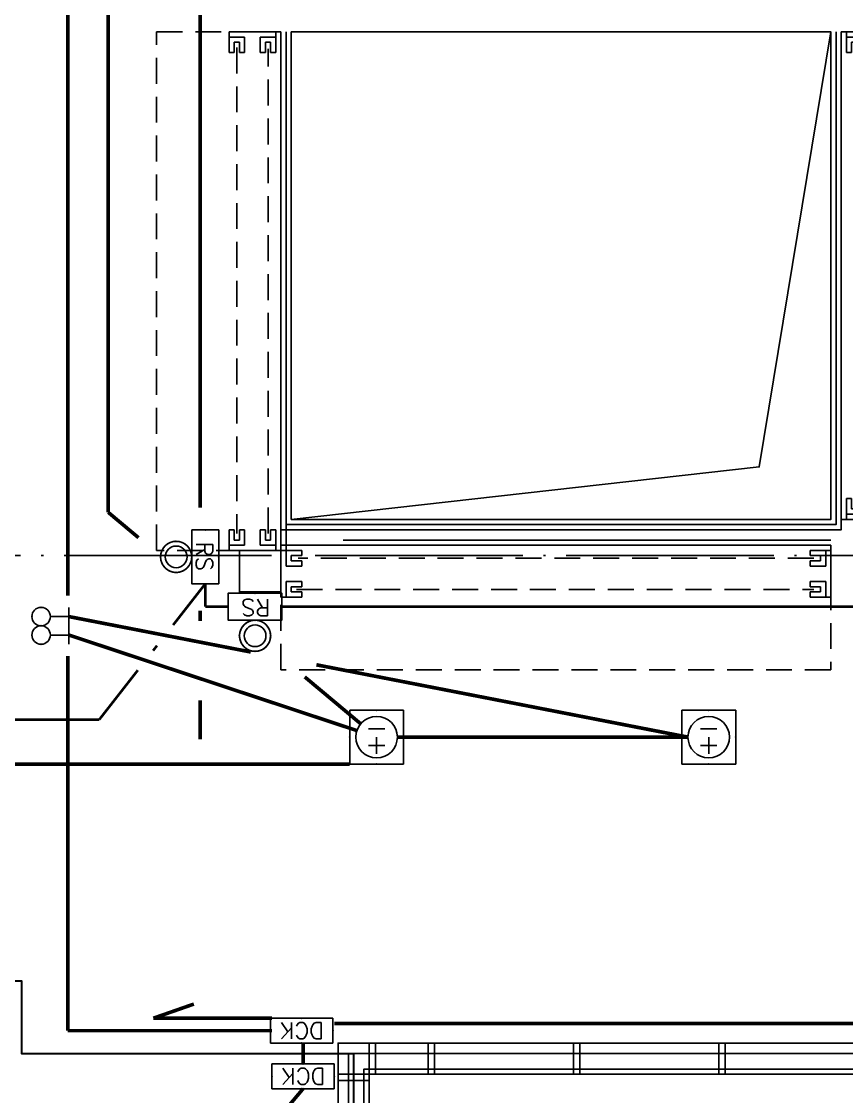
# Model space of a CAD drawing. Extents: x -292644 to 263613, y -713695 to 491457.
# Drawn here: x 128807 to 136757, y 130385 to 140750 of the extents above; entities that cross this region are included whole.
import ezdxf
from ezdxf.enums import TextEntityAlignment as Align
from ezdxf.xclip import XClip

# ---------------------------------------------------------------- set-up
doc = ezdxf.new("R2010")
doc.units = 0
doc.header["$LTSCALE"] = 1000
doc.header["$MEASUREMENT"] = 0
for name, pattern in [('104-10 轴网$0$DOTE', [2.4200000000000004, 2, -0.2, 0.02, -0.2]), ('X-104 8#10#平面_t3$0$109-34 轴网$0$L1$0$$AUDIT_BAD_LTYPE1', [0]), ('X-104 8#10#平面_t3$0$CACHE', [0.375, 0.25, -0.125])]:
    doc.linetypes.add(name, pattern=pattern)
doc.layers.get('0').update_dxf_attribs({"linetype": 'CONTINUOUS'})
for name, color, linetype in [('104-10 轴网$0$A_AXIS-轴线', 36, '104-10 轴网$0$DOTE'), ('8#楼幕墙$0$A-C_玻璃幕墙', 140, 'CONTINUOUS'), ('8#楼幕墙$0$A-TECH_结构', 21, 'CONTINUOUS'), ('EQUIP-动力', 3, 'CONTINUOUS'), ('EQUIP-消防', 3, 'CONTINUOUS'), ('EQUIP-照明', 3, 'CONTINUOUS'), ('WIRE-动力', 2, 'CONTINUOUS'), ('WIRE-照明', 1, 'CONTINUOUS'), ('X-104 8#10#平面_t3$0$A-E_栏杆', 232, 'CONTINUOUS'), ('X-104 8#10#平面_t3$0$A-FC', 242, 'X-104 8#10#平面_t3$0$CACHE'), ('X-104 8#10#平面_t3$0$A-TECH_结构', 21, 'CONTINUOUS')]:
    doc.layers.add(name, color=color, linetype=linetype)
doc.layers.add('X-104 8#10#平面_t3$0$000套内', color=226, linetype='CONTINUOUS', lineweight=30, plot=False)
doc.styles.add('_TEL_DIM', font='SIMPLEX', dxfattribs={"width": 0.8, "height": 3.5, "bigfont": 'HZTXT'})
doc.styles.get("Standard").update_dxf_attribs({"font": 'gbenor.shx', "bigfont": 'gbcbig.shx'})

# ---------------------------------------------------------------- blocks, each defined once
blk = doc.blocks.new('104-10 轴网')
at = {"layer": '104-10 轴网$0$A_AXIS-轴线', "linetype": '104-10 轴网$0$DOTE'}
blk.add_line((168929.5977508623, 16799.99999999987), (113929.5977508621, 16799.99999999982), dxfattribs=at)
blk = doc.blocks.new('X-104 8#10#平面_t3$0$dfsdgf')
at = {"layer": 'X-104 8#10#平面_t3$0$A-E_栏杆'}
for points in [[(249.9999999999673, -5049.999978165768), (249.9999999969223, -250.0000139501353), (5649.99999998985, -250.0000279002707), (5649.999999992895, -5049.999992115903)], [(299.9999999999673, -5049.999978165768), (299.9999999969514, -300.0000139501353), (5599.99999998985, -300.0000279002707), (5599.999999992895, -5049.999992115903)]]:
    blk.add_lwpolyline(points, dxfattribs=at)
blk = doc.blocks.new('X-104 8#10#平面_t3$0$fdhggh')
at = {"layer": 'X-104 8#10#平面_t3$0$A-TECH_结构', "linetype": 'X-104 8#10#平面_t3$0$109-34 轴网$0$L1$0$$AUDIT_BAD_LTYPE1'}
for points in [[(42499.99999999965, 147300.0000154357), (42499.99999999965, 157100), (24699.99999999965, 157100), (24699.99999999965, 155700), (13499.99999999965, 155700), (13499.99999999965, 148700), (7899.999999999651, 148700), (7899.999999999651, 147300), (-3300.000000000349, 147300), (-3300.000000000349, 136100), (-4700.000000000349, 136100), (-4700.000000000349, 115500), (8899.99999999965, 115500), (8899.99999999965, 118300), (20099.99999999965, 118300), (20099.99999999965, 130900), (27099.99999999936, 130900), (27099.99999999546, 135100.0000139568), (33099.99999999534, 135100.0000139568), (33099.99999999924, 132299.9999999999), (45299.99999999965, 132300), (45299.99999999965, 147300.0000014938)], [(19650.00000000832, 140649.9999921159), (24850.00000000268, 140649.9999921159), (24850.00000000268, 135950.0000139501), (19650.00000000832, 135950.0000139501)]]:
    blk.add_lwpolyline(points, close=True, dxfattribs=at)
blk = doc.blocks.new('8#楼幕墙$0$ii')
blk.add_lwpolyline([(-1339.999257087533, -5.379672802519053e-05), (0.0007429124671034515, -5.379672802519053e-05), (0.0007429124671034515, -150.000053796728), (-1339.999257087533, -150.000053796728)], close=True)
blk = doc.blocks.new('8#楼幕墙$0$A$C13E80662')
for points in [[(150.0005130732898, 150.2641038001748), (150.0005130732898, 200.2641038001238), (0.0005130732897669077, 200.2641038001238), (0.0005130732897669077, 0.2641038001238485), (150.0005130732898, 0.2641038001238485)], [(150.0005130732898, 0.2641038001747802), (200.0005130733043, 0.2641038001747802), (200.0005130733043, 150.2641038001748), (150.0005130732898, 150.2641038001748)]]:
    blk.add_lwpolyline(points)
blk = doc.blocks.new('8#楼幕墙')
at = {"layer": '8#楼幕墙$0$A-C_玻璃幕墙'}
for points in [[(-3600.000000000349, 136400.0000000002), (-3600.000000000349, 147600.0000000002), (7599.999999999651, 147600.0000000002), (7599.999999999651, 149000.0000000002), (13199.99999999965, 149000.0000000002), (13199.99999999965, 156000.0000000002), (24399.99999999965, 156000.0000000002), (24399.99999999965, 157400.0000000002), (42799.99999999965, 157400.0000000002), (42799.99999999965, 147600.0000000002), (45599.99999999965, 147600.0000000002), (45599.99999999965, 132000.0000000002), (32799.99999999965, 132000.0000000002), (32799.99999999965, 134800.0000000002), (27399.99999999965, 134800.0000000002), (27399.99999999965, 130600.0000000002), (20399.99999999965, 130600.0000000002), (20399.99999999965, 118000), (9199.99999999965, 118000), (9199.99999999965, 115200), (-5000.000000000349, 115200), (-5000.000000000349, 136400.0000000002)], [(-3550.000000000349, 136350.0000000002), (-3550.000000000349, 147550.0000000002), (7649.999999999651, 147550.0000000002), (7649.999999999651, 148950.0000000002), (13249.99999999965, 148950.0000000002), (13249.99999999965, 155950.0000000002), (24449.99999999965, 155950.0000000002), (24449.99999999965, 157350.0000000002), (42749.99999999965, 157350.0000000002), (42749.99999999965, 147550.0000000002), (45549.99999999965, 147550.0000000002), (45549.99999999965, 132050.0000000002), (32849.99999999965, 132050.0000000002), (32849.99999999965, 134850.0000000002), (27349.99999999965, 134850.0000000002), (27349.99999999965, 130650.0000000002), (20349.99999999965, 130650.0000000002), (20349.99999999965, 118050), (9149.99999999965, 118050), (9149.99999999965, 115250), (-4950.000000000349, 115250), (-4950.000000000349, 136350.0000000002)], [(-3400.000000000349, 136200.0000000002), (-3400.000000000349, 147400.0000000002), (7799.999999999651, 147400.0000000002), (7799.999999999651, 148800.0000000002), (13399.99999999965, 148800.0000000002), (13399.99999999965, 155800.0000000002), (24599.99999999965, 155800.0000000002), (24599.99999999965, 157200.0000000002), (42599.99999999965, 157200.0000000002), (42599.99999999965, 147400.0000000002), (45399.99999999965, 147400.0000000002), (45399.99999999965, 132200.0000000002), (32999.99999999965, 132200.0000000002), (32999.99999999965, 135000.0000000002), (27199.99999999965, 135000.0000000002), (27199.99999999965, 130800.0000000002), (20199.99999999965, 130800.0000000002), (20199.99999999965, 118200), (8999.99999999965, 118200), (8999.99999999965, 115400), (-4800.000000000349, 115400), (-4800.000000000349, 136200.0000000002)], [(20459.99999999968, 130600.0000000001), (20399.99999999965, 130600.0000000002), (20399.99999999968, 130900.0000000002), (20459.99999999968, 130900.0000000002)], [(20969.99999999546, 130900.0000139605), (21029.99999999546, 130900.0000139605), (21029.99999999546, 130600.0000139595), (20969.99999999546, 130600.0000139595)], [(22369.99999999546, 130900.0000139605), (22429.99999999546, 130900.0000139605), (22429.99999999546, 130600.0000139595), (22369.99999999546, 130600.0000139595)], [(23769.99999999546, 130900.0000139607), (23829.99999999546, 130900.0000139607), (23829.99999999546, 130600.0000139598), (23769.99999999546, 130600.0000139598)], [(20399.99999999965, 130600.0000000002), (20399.99999999962, 130540.0000000001), (20099.99999999962, 130540.0000000002), (20099.99999999962, 130600.0000000002)]]:
    blk.add_lwpolyline(points, close=True, dxfattribs=at)
at = {"layer": '8#楼幕墙$0$A-TECH_结构'}
blk.add_lwpolyline([(-3300.000000000349, 136100.0000000002), (-3300.000000000349, 147300.0000000002), (7899.999999999651, 147300.0000000002), (7899.999999999651, 148700.0000000002), (13499.99999999965, 148700.0000000002), (13499.99999999965, 155700.0000000002), (24699.99999999965, 155700.0000000002), (24699.99999999965, 157100.0000000002), (42499.99999999965, 157100.0000000002), (42499.99999999965, 147300.0000000002), (45299.99999999965, 147300.0000000002), (45299.99999999965, 132300.0000000002), (33099.99999999965, 132300.0000000002), (33099.99999999965, 135100.0000000002), (27099.99999999965, 135100.0000000002), (27099.99999999965, 130900.0000000002), (20099.99999999965, 130900.0000000002), (20099.99999999965, 118300), (8899.99999999965, 118300), (8899.99999999965, 115500), (-4700.000000000349, 115500), (-4700.000000000349, 136100.0000000002)], close=True, dxfattribs=at)
at = {"layer": '8#楼幕墙$0$A-C_玻璃幕墙', "xscale": -1, "rotation": 180}
blk.add_blockref('8#楼幕墙$0$A$C13E80662', (20199.99948692636, 130800.2641038003), dxfattribs=at)
at = {"layer": '8#楼幕墙$0$A-C_玻璃幕墙', "rotation": 180}
blk.add_blockref('8#楼幕墙$0$ii', (23830.00074290915, 130649.9999601601), dxfattribs=at)
blk = doc.blocks.new('*U3173')
at = {"layer": 'X-104 8#10#平面_t3$0$A-E_栏杆'}
for points in [[(-5299.999999989996, 50), (0, 50)], [(-5299.999999989996, 0), (-599.9999999950014, 0)]]:
    blk.add_lwpolyline(points, dxfattribs=at)
at = {"layer": 'X-104 8#10#平面_t3$0$A-FC'}
for p, q in [((-150.1205822191259, 475.0000000123109), (-5135.222420518556, 474.9995015044406)), ((-5135.222420518556, 173.9195319662686), (-164.7775794651534, 173.9200283635582))]:
    blk.add_line(p, q, dxfattribs=at)
blk.add_lwpolyline([(0, 50), (-5299.999999990636, 50), (-5299.999999990636, 1250.000000000786), (0, 1250.000000000786)], close=True, dxfattribs=at)
at = {"layer": 'X-104 8#10#平面_t3$0$A-FC', "ltscale": 1000}
for points in [[(-5249.999999982399, 100.0000000116124), (-5249.999999984029, 250.0000000111468), (-5099.999999984262, 250.0000000130094), (-5099.999999983331, 200.0000000130094), (-5199.999999983331, 200.0000000111468), (-5199.999999982865, 150.0000000120781), (-5099.999999983098, 150.0000000130094), (-5099.999999982399, 100.0000000130094), (-5299.999999983796, 100.0000000041618), (-5299.999999987464, 550.0000000041618), (-5099.999999985193, 550.0000000130094), (-5099.999999984728, 500.0000000130094), (-5199.999999984728, 500.0000000120781), (-5199.999999983796, 450.0000000116124), (-5099.999999984029, 450.0000000125438), (-5099.999999984029, 400.0000000130094), (-5249.999999983796, 400.0000000111468), (-5249.999999985193, 550.0000000116124)], [(-50.00000000130967, 100.0000000071886), (-49.99999999967986, 250.000000006723), (-199.999999999447, 250.0000000085856), (-200.0000000003783, 200.0000000085856), (-100.0000000003783, 200.000000006723), (-100.000000000844, 150.0000000076543), (-200.0000000006112, 150.0000000085856), (-200.0000000013097, 100.0000000085856), (8.731149137020111e-11, 99.99999999973807), (3.754394128918648e-09, 549.9999999997381), (-199.9999999985157, 550.0000000085856), (-199.9999999989814, 500.0000000085856), (-99.99999999898137, 500.0000000076543), (-99.99999999991269, 450.0000000071886), (-199.9999999996799, 450.00000000812), (-199.9999999996799, 400.0000000085856), (-49.99999999991269, 400.000000006723), (-49.9999999985157, 550.0000000071886)]]:
    blk.add_lwpolyline(points, dxfattribs=at)
blk = doc.blocks.new('*U3174')
at = {"layer": 'X-104 8#10#平面_t3$0$A-E_栏杆'}
for points in [[(-4999.999979327851, 50), (0, 50)], [(-4999.999979327851, 0), (-299.999979332857, 0)]]:
    blk.add_lwpolyline(points, dxfattribs=at)
at = {"layer": 'X-104 8#10#平面_t3$0$A-FC'}
for p, q in [((-150.1205822191259, 475.0000000123109), (-4835.222399856411, 474.9995015044406)), ((-4835.222399856411, 173.9195319662686), (-164.7775794651534, 173.9200283635582))]:
    blk.add_line(p, q, dxfattribs=at)
blk.add_lwpolyline([(0, 50), (-4999.999979328491, 50), (-4999.999979328491, 1250.000000000786), (0, 1250.000000000786)], close=True, dxfattribs=at)
at = {"layer": 'X-104 8#10#平面_t3$0$A-FC', "ltscale": 1000}
for points in [[(-4949.999979320255, 100.0000000116124), (-4949.999979321885, 250.0000000111468), (-4799.999979322118, 250.0000000130094), (-4799.999979321186, 200.0000000130094), (-4899.999979321186, 200.0000000111468), (-4899.999979320721, 150.0000000120781), (-4799.999979320954, 150.0000000130094), (-4799.999979320255, 100.0000000130094), (-4999.999979321652, 100.0000000041618), (-4999.999979325319, 550.0000000041618), (-4799.999979323049, 550.0000000130094), (-4799.999979322583, 500.0000000130094), (-4899.999979322583, 500.0000000120781), (-4899.999979321652, 450.0000000116124), (-4799.999979321885, 450.0000000125438), (-4799.999979321885, 400.0000000130094), (-4949.999979321652, 400.0000000111468), (-4949.999979323049, 550.0000000116124)], [(-50.00000000130967, 100.0000000071886), (-49.99999999967986, 250.000000006723), (-199.999999999447, 250.0000000085856), (-200.0000000003783, 200.0000000085856), (-100.0000000003783, 200.000000006723), (-100.000000000844, 150.0000000076543), (-200.0000000006112, 150.0000000085856), (-200.0000000013097, 100.0000000085856), (8.731149137020111e-11, 99.99999999973807), (3.754394128918648e-09, 549.9999999997381), (-199.9999999985157, 550.0000000085856), (-199.9999999989814, 500.0000000085856), (-99.99999999898137, 500.0000000076543), (-99.99999999991269, 450.0000000071886), (-199.9999999996799, 450.00000000812), (-199.9999999996799, 400.0000000085856), (-49.99999999991269, 400.000000006723), (-49.9999999985157, 550.0000000071886)]]:
    blk.add_lwpolyline(points, dxfattribs=at)
blk = doc.blocks.new('*U3175')
at = {"layer": 'X-104 8#10#平面_t3$0$A-E_栏杆'}
for points in [[(-4699.998361631831, 50), (0, 50)], [(-4699.998361631831, 0), (0.001638363162783207, 0)]]:
    blk.add_lwpolyline(points, dxfattribs=at)
at = {"layer": 'X-104 8#10#平面_t3$0$A-FC'}
for p, q in [((-150.1205822191259, 475.0000000123109), (-4535.220782160392, 474.9995015044406)), ((-4535.220782160392, 173.9195319662686), (-164.7775794651534, 173.9200283635582))]:
    blk.add_line(p, q, dxfattribs=at)
blk.add_lwpolyline([(0, 50), (-4699.998361632472, 50), (-4699.998361632472, 1250.000000000786), (0, 1250.000000000786)], close=True, dxfattribs=at)
at = {"layer": 'X-104 8#10#平面_t3$0$A-FC', "ltscale": 1000}
for points in [[(-4649.998361624235, 100.0000000116124), (-4649.998361625865, 250.0000000111468), (-4499.998361626098, 250.0000000130094), (-4499.998361625167, 200.0000000130094), (-4599.998361625167, 200.0000000111468), (-4599.998361624701, 150.0000000120781), (-4499.998361624934, 150.0000000130094), (-4499.998361624235, 100.0000000130094), (-4699.998361625632, 100.0000000041618), (-4699.998361629299, 550.0000000041618), (-4499.998361627029, 550.0000000130094), (-4499.998361626564, 500.0000000130094), (-4599.998361626564, 500.0000000120781), (-4599.998361625632, 450.0000000116124), (-4499.998361625865, 450.0000000125438), (-4499.998361625865, 400.0000000130094), (-4649.998361625632, 400.0000000111468), (-4649.998361627029, 550.0000000116124)], [(-50.00000000130967, 100.0000000071886), (-49.99999999967986, 250.000000006723), (-199.999999999447, 250.0000000085856), (-200.0000000003783, 200.0000000085856), (-100.0000000003783, 200.000000006723), (-100.000000000844, 150.0000000076543), (-200.0000000006112, 150.0000000085856), (-200.0000000013097, 100.0000000085856), (8.731149137020111e-11, 99.99999999973807), (3.754394128918648e-09, 549.9999999997381), (-199.9999999985157, 550.0000000085856), (-199.9999999989814, 500.0000000085856), (-99.99999999898137, 500.0000000076543), (-99.99999999991269, 450.0000000071886), (-199.9999999996799, 450.00000000812), (-199.9999999996799, 400.0000000085856), (-49.99999999991269, 400.000000006723), (-49.9999999985157, 550.0000000071886)]]:
    blk.add_lwpolyline(points, dxfattribs=at)
blk = doc.blocks.new('X-104 8#10#平面_t3$0$dsrr')
at = {"layer": 'X-104 8#10#平面_t3$0$A-TECH_结构', "color": 2, "linetype": 'X-104 8#10#平面_t3$0$109-34 轴网$0$L1$0$$AUDIT_BAD_LTYPE1'}
blk.add_lwpolyline([(-6049.999999991735, 50.00002764243982), (-5649.999999991735, 50.00002764243982), (-5649.999999991735, -349.9999863076664), (-6049.999999991735, -349.9999863076664)], close=True, dxfattribs=at)
at = {"linetype": 'X-104 8#10#平面_t3$0$109-34 轴网$0$L1$0$$AUDIT_BAD_LTYPE1'}
for name, p, rotation in [('*U3174', (-5599.999999993452, 5050.00000697092), 90), ('*U3173', (-5649.999999990396, 150.0000276421779), 179.9999999999999)]:
    blk.add_blockref(name, p, dxfattribs=dict(at, rotation=rotation))
at = {"linetype": 'X-104 8#10#平面_t3$0$109-34 轴网$0$L1$0$$AUDIT_BAD_LTYPE1', "xscale": -1, "rotation": 270}
blk.add_blockref('*U3175', (-299.9999999975262, 5049.998361632315), dxfattribs=at)
blk = doc.blocks.new('X-104 8#10#平面_t3')
at = {"layer": 'X-104 8#10#平面_t3$0$000套内'}
blk.add_lwpolyline([(120156.950721829, 147450.0000139563), (120156.950721829, 143650.0000139498), (120056.9507218258, 143649.9999921205), (120056.9507218258, 140849.9999921204), (121706.9507452608, 140849.9999921204), (121706.9507452608, 131499.9999925058), (128806.9507452464, 131499.9999925058), (128806.9507452464, 130800.0000139284), (132006.9507218283, 130800.0000139284), (132006.9507218283, 118150.0000139564), (120806.9507218261, 118150.0000139564), (120806.9507218261, 115350.0000138714), (106906.9507218289, 115350.0000138714), (106906.9507218289, 130900.0000139564), (106906.9507218282, 136250.0000139564), (108306.950721857, 136250.0000139565), (108306.950721857, 147450.0000139563)], close=True, dxfattribs=at)
at = {"layer": 'X-104 8#10#平面_t3$0$A-TECH_结构'}
blk.add_lwpolyline([(131406.950721841, 135950.0000139498), (135916.5748862065, 136455.7066539369), (136606.9507218323, 140649.9999921156)], dxfattribs=at)
at = {"linetype": 'X-104 8#10#平面_t3$0$109-34 轴网$0$L1$0$$AUDIT_BAD_LTYPE1'}
ref = blk.add_blockref('8#楼幕墙', (111756.9507218327, -1.455191522836685e-10), dxfattribs=at)
XClip(ref).set_block_clipping_path([(-18549.999999999476, -12899.999999999882), (65550.0000000003, 284100.0000000003)])
for name, p in [('X-104 8#10#平面_t3$0$fdhggh', (111756.9507218327, -2.91038304567337e-10)), ('X-104 8#10#平面_t3$0$dsrr', (136956.9507218329, 135599.9999999999))]:
    blk.add_blockref(name, p, dxfattribs=at)
ref = blk.add_blockref('104-10 轴网', (-8672.647029029395, 118800.0000000001), dxfattribs=at)
XClip(ref).set_block_clipping_path([(104379.59775086239, -11899.999999999955), (178479.5977508624, 45500.000000000044)])
at = {"linetype": 'X-104 8#10#平面_t3$0$109-34 轴网$0$L1$0$$AUDIT_BAD_LTYPE1', "rotation": 180}
blk.add_blockref('X-104 8#10#平面_t3$0$dfsdgf', (136956.9507218324, 135599.9999999997), dxfattribs=at)
blk = doc.blocks.new('$equip$00002672')
for p, q in [((0.2222222222226264, 0.8888888888905058), (-0.2222222222226264, 0.8888888888905058)), ((0, 0.4444444444452529), (0, 0.8888888888905058))]:
    blk.add_line(p, q)
blk.add_circle((0, 0.2222222222226264), 0.2222222222222)
for p in [(0, 0.8888888888905058), (-0.2222222222226264, 0.2222222222226264), (0, 0), (0.2222222222226264, 0.2222222222226264)]:
    blk.add_point(p)
at = {"color": 7, "style": '_TEL_DIM', "flags": 1}
for tag in ['REMARK', 'A']:
    blk.add_attdef(tag, text='', height=2e-05, dxfattribs=at).set_placement((0, 0), align=Align.MIDDLE_CENTER)
blk = doc.blocks.new('$equip$00001344')
for p, q in [((0.6500000000014552, 0.6500000000014552), (-0.6500000000014552, 0.6500000000014552)), ((-0.6500000000014552, 0.6500000000014552), (-0.6500000000014552, -0.6500000000014552)), ((0.6500000000014552, -0.6500000000014552), (0.6500000000014552, 0.6500000000014552)), ((0, 0), (0, 0.4000000000014552)), ((-0.2000000000007276, 0.2000000000007276), (0.2000000000007276, 0.2000000000007276)), ((-0.2000000000007276, -0.2000000000007276), (0.2000000000007276, -0.2000000000007276)), ((-0.6500000000014552, -0.6500000000014552), (0.6500000000014552, -0.6500000000014552))]:
    blk.add_line(p, q)
blk.add_circle((0, 0), 0.5)
for p in [(0, 0.6500000000014552), (-0.6500000000014552, 0), (0.6500000000014552, 0), (0, -0.6500000000014552)]:
    blk.add_point(p)
at = {"flags": 9}
blk.add_attdef('A', (0, 0), '', height=2e-05, dxfattribs=at)
blk = doc.blocks.new('$equip$00002460')
for p, q in [((0.6499999999941792, 0.6500000000014552), (-0.6499999999941792, 0.6500000000014552)), ((-0.6499999999941792, 0.6500000000014552), (-0.6499999999941792, 0)), ((0.6499999999941792, 0), (0.6499999999941792, 0.6500000000014552)), ((-0.6499999999941792, 0), (0.6499999999941792, 0))]:
    blk.add_line(p, q)
at = {"const_width": 0.02}
blk.add_lwpolyline([(-0.6499999999941792, 0.6500000000014552), (-0.6499999999941792, 0), (0.6499999999941792, 0), (0.6499999999941792, 0.6500000000014552), (-0.6499999999941792, 0.6500000000014552), (-0.6499999999941792, 0)], dxfattribs=at)
for p in [(0, 0.6500000000014552), (-0.6499999999941792, 0.3250000000007276), (0.6499999999941792, 0.3250000000007276), (-7.619033567607403e-06, -9.999999747378752e-06)]:
    blk.add_point(p)
at = {"color": 7, "style": '_TEL_DIM'}
blk.add_attdef('$TEXT$', text='', height=0.4, dxfattribs=at).set_placement((-0.01410412468248978, 0.3431095447122061), align=Align.MIDDLE_CENTER)
at = {"color": 7, "style": '_TEL_DIM', "flags": 1}
blk.add_attdef('A', text='', height=2e-05, dxfattribs=at).set_placement((0, 0), align=Align.MIDDLE_CENTER)
blk = doc.blocks.new('$equip$00002506')
at = {"const_width": 0.04}
blk.add_lwpolyline([(-0.375, 0, 0.9999999999999999), (0.375, 0, 0.9999999999999999), (-0.375, 0, 0.9614689808513958)], format="xyb", dxfattribs=at)
for radius in [0.375, 0.2625000000000001]:
    blk.add_circle((0, 0), radius)
for p in [(0, 0.375), (-0.375, 0), (0.375, 0), (0, -0.375)]:
    blk.add_point(p)
at = {"color": 7, "style": '_TEL_DIM', "flags": 1}
blk.add_attdef('A', text='', height=2e-05, dxfattribs=at).set_placement((0, 0), align=Align.MIDDLE_CENTER)
blk = doc.blocks.new('$equip_U$00000384(HT0843)')
for p in [(-0.001127631578128785, 0.7499983045927365), (-0.3750271113894996, 0.4037068224752147), (0.3738723684218712, 0.3749983045927365)]:
    blk.add_point(p)
blk.add_blockref('$equip$00002506', (-0.001127631578128785, 0.3749983045927365))
at = {"color": 7, "style": '_TEL_DIM', "flags": 1}
for tag in ['REMARK', 'A']:
    blk.add_attdef(tag, text='', height=2.5e-05, dxfattribs=at).set_placement((0, 0), align=Align.MIDDLE_CENTER)
blk = doc.blocks.new('$equip$00001816')
for p, q in [((0.75, 0.5999999999985448), (-0.75, 0.5999999999985448)), ((-0.75, 0.5999999999985448), (-0.75, 0)), ((0.75, 0), (0.75, 0.5999999999985448)), ((-0.75, 0), (0.75, 0))]:
    blk.add_line(p, q)
for p in [(0, 0.5999999999985448), (-0.75, 0.2999999999992724), (0.75, 0.2999999999992724), (0, 0)]:
    blk.add_point(p)
at = {"color": 7, "style": '_TEL_DIM'}
blk.add_attdef('$TEXT$', text='', height=0.4, dxfattribs=at).set_placement((0, 0.2999999999992724), align=Align.MIDDLE_CENTER)
at = {"color": 7, "style": '_TEL_DIM', "flags": 1}
blk.add_attdef('A', text='', height=2e-05, dxfattribs=at).set_placement((0, 0), align=Align.MIDDLE_CENTER)

msp = doc.modelspace()

# ---------------------------------------------------------------- linework, layer by layer
at = {"layer": 'WIRE-动力', "linetype": 'Continuous', "const_width": 25}
for points in [[(130267.7477771729, 134931.2856748052), (130576.9467218422, 135327.4204308214)], [(130576.9467218422, 135327.4204308214), (130576.9468156168, 135107.4243451664)], [(130796.9507218447, 135107.4234714571), (130576.9468156168, 135107.4243451664)], [(137436.9492440858, 135107.4234714571), (131316.95072184, 135107.4234714571)], [(130074.537743091, 134683.7518101837), (130112.4420176222, 134732.3134265871)], [(129555.7288113435, 134019.0721495964), (129927.57051511, 134495.4625937995)], [(127528.1314800832, 134019.0721495964), (129555.7288113435, 134019.0721495964)]]:
    msp.add_lwpolyline(points, dxfattribs=at)
at = {"layer": 'WIRE-照明', "linetype": 'Continuous', "const_width": 35}
for points in [[(130527.0802712644, 136063.049490527), (130527.0802712644, 142946.7690362621)], [(129642.0412499768, 136017.7645097857), (129642.0412499768, 141799.3102826011)], [(129252.5141158825, 135213.911477206), (129252.5141158824, 141670.2901019233)], [(130527.0802712644, 134969.9049043335), (130527.0802712644, 135068.2179482603)], [(129262.5063008026, 135012.5225843176), (131015.9087997087, 134670.9053847044)], [(129262.5063008026, 134834.7448065395), (132039.52195136, 133913.0022486628)], [(129252.5141158825, 134131.5721495963), (129252.5141158825, 134633.3559136508)], [(131648.8873389172, 134547.5815294489), (135229.3390312375, 133849.998469516)], [(129252.5141158825, 133703.2516179264), (129252.5141158825, 134131.5721495963)], [(130527.0802712644, 133829.5169405521), (130527.0802712644, 134204.2802602141)], [(129252.5141158825, 133617.016940552), (129252.5141158825, 133703.2516179264)], [(126697.2750054047, 133590.7516179264), (131969.3390312369, 133590.7516179264)], [(129252.5141158825, 133478.2516179264), (129252.5141158825, 133617.016940552)], [(129252.5141158824, 131019.998383445), (129252.5141158825, 133478.2516179264)], [(130077.1221650888, 131139.9983834447), (130467.312105438, 131276.3713990537)], [(131220.3447609762, 131139.9983834447), (130077.1221650888, 131139.9983834447)], [(129605.5700076728, 131019.998383445), (129252.5141158824, 131019.998383445)], [(131220.3447609762, 131019.998383445), (129605.5700076728, 131019.998383445)], [(138736.9507218382, 131087.9005800535), (131820.3447609762, 131087.9005800535)], [(131520.3447609761, 130899.9983834453), (131520.3447609761, 130699.9983834451)], [(130570.8327903751, 129331.8018883011), (131520.3447609761, 130459.9983834458)]]:
    msp.add_lwpolyline(points, dxfattribs=at)
at = {"layer": 'WIRE-照明', "linetype": 'Continuous', "const_width": 35, "elevation": 2500}
for points in [[(129933.8651622746, 135773.260003424), (129642.0412499768, 136017.7645097857)], [(132076.0358118468, 133978.4434885881), (131536.3383015718, 134430.6287543376)], [(132429.3390312375, 133849.998469516), (135229.3390312375, 133849.998469516)]]:
    msp.add_lwpolyline(points, dxfattribs=at)

# ---------------------------------------------------------------- block references
msp.add_blockref('X-104 8#10#平面_t3', (0, 0))
at = {"layer": 'EQUIP-动力', "xscale": 400, "yscale": 400, "zscale": 400, "rotation": 180}
for p in [(132229.3390312375, 133849.998469516, 2500), (135429.3390312375, 133849.998469516, 2500)]:
    msp.add_blockref('$equip$00001344', p, dxfattribs=at)
for p in [(131506.9507218282, 131139.9983834446), (131520.3447609761, 130699.9983834452)]:
    msp.add_blockref('$equip$00001816', p, dxfattribs=at).add_auto_attribs({'$TEXT$': 'DCK'})
at = {"layer": 'EQUIP-消防'}
ref = msp.add_blockref('$equip$00002460', (130706.9467218425, 135587.420430819), dxfattribs=dict(at, xscale=-400, yscale=400, zscale=400, rotation=90))
ref.add_attrib('$TEXT$', 'RS', dxfattribs={"layer": '0', "color": 7, "height": 160, "rotation": 270, "style": '_TEL_DIM'}).set_placement((130569.7029039576, 135593.062080692), align=Align.MIDDLE_CENTER)
at = {"layer": 'EQUIP-消防', "xscale": 400, "yscale": 400, "zscale": 400, "rotation": 180}
msp.add_blockref('$equip$00002460', (131056.9507218424, 135237.4234714574), dxfattribs=at).add_auto_attribs({'$TEXT$': 'RS'})
at = {"layer": 'EQUIP-照明', "yscale": 400, "zscale": 400}
for name, p, xscale, rotation in [('$equip_U$00000384(HT0843)', (130446.9467218419, 135587.420430819), -400, 90), ('$equip$00002672', (128906.9507452464, 135012.5225843176), 400, 270), ('$equip_U$00000384(HT0843)', (131056.9507218424, 134977.4234714568), 400, 180), ('$equip$00002672', (128906.9507452464, 134834.7448065395), 400, 270)]:
    msp.add_blockref(name, p, dxfattribs=dict(at, xscale=xscale, rotation=rotation))

doc.saveas('drawing.dxf')
